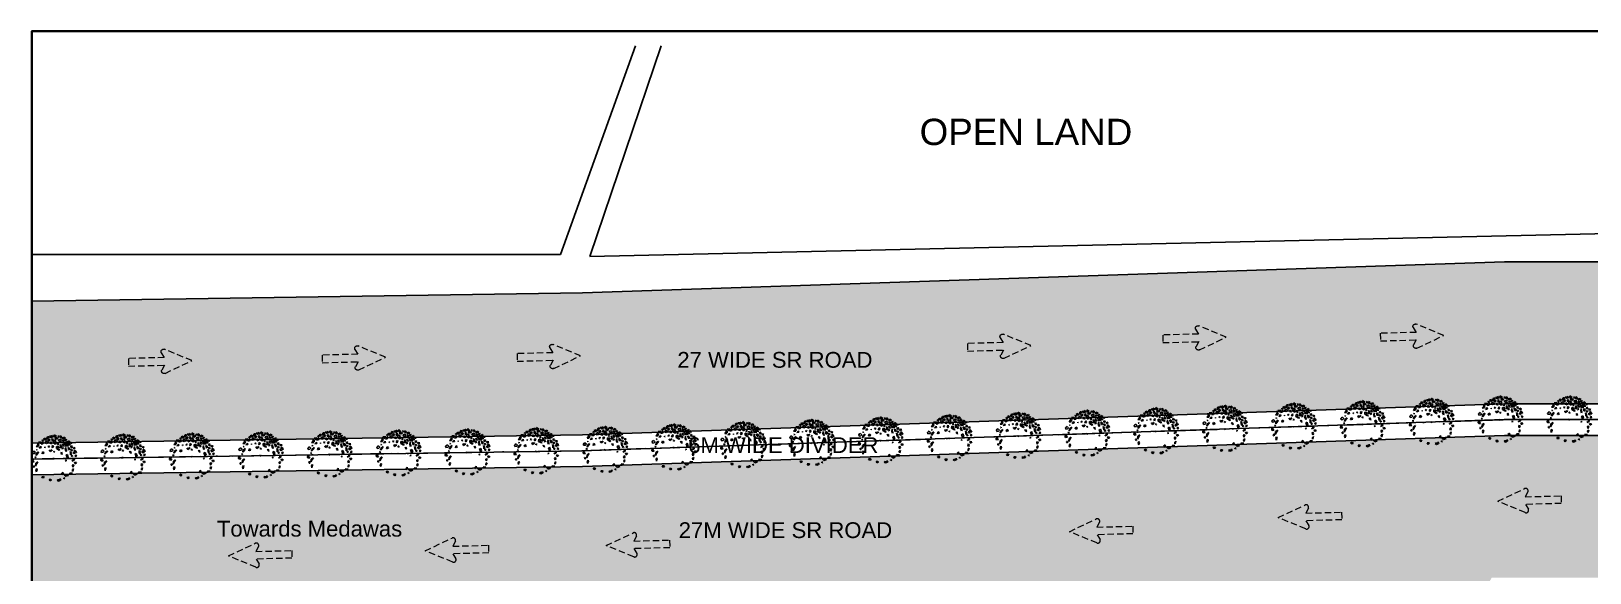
# Model space of a CAD drawing. Header units: inches. Extents: x 625 to 2719, y 1 to 1360.
# Drawn here: x 1264.1 to 1559.9, y 328.8 to 431.8 of the extents above; entities that cross this region are included whole.
import ezdxf

# ---------------------------------------------------------------- set-up
doc = ezdxf.new("R2010")
doc.units = ezdxf.units.IN
doc.header["$MEASUREMENT"] = 0
doc.linetypes.add('ACAD_ISO10W100', pattern=[18, 12, -3, 0, -3])
doc.linetypes.add('HIDDEN2', pattern=[0.1875, 0.125, -0.0625])
doc.layers.add('CAY', color=94, linetype='Continuous')
doc.layers.add('DIENHOA', color=3, linetype='Continuous')
doc.layers.add('Transito', color=50, linetype='HIDDEN2', lineweight=15)
doc.styles.get("Standard").update_dxf_attribs({"font": 'arial.ttf'})

# ---------------------------------------------------------------- blocks, each defined once
blk = doc.blocks.new('flecha')
blk.add_hatch(color=0).paths.add_polyline_path([(-0.237, -0.536, 0.664581), (-0.172, -0.6), (-0.075, -0.544), (-0.075, -1.25), (0.075, -1.25), (0.075, -0.544), (0.172, -0.6, 0.664581), (0.237, -0.536), (0, 0)])
at = {"color": 0}
blk.add_lwpolyline([(-0.075, -0.544), (-0.172, -0.6, -0.664581), (-0.237, -0.536), (0, 0), (0.237, -0.536, -0.664581), (0.172, -0.6), (0.075, -0.544), (0.075, -1.25), (-0.075, -1.25)], format="xyb", close=True, dxfattribs=at)
blk = doc.blocks.new('Cay01-mb')
at = {"layer": 'DIENHOA'}
for p, q in [((-789, 1112), (-964, 1099)), ((-964, 1099), (-910, 1006)), ((-910, 1006), (-846, 1025)), ((-846, 1025), (-789, 1112)), ((-739, 1025), (-804, 959)), ((-706, 1088), (-739, 1025)), ((-705, 1242), (-724, 1177)), ((-724, 1177), (-663, 1176)), ((-640, 1093), (-706, 1088)), ((-649, 1221), (-705, 1242)), ((-693, 979), (-640, 1093)), ((-663, 1176), (-649, 1221)), ((-645, 1301), (-522, 1333)), ((-578, 1246), (-645, 1301)), ((-567, 1211), (-578, 1246)), ((-522, 1226), (-567, 1211)), ((-430, 1181), (-547, 1048)), ((-547, 1048), (-468, 1005)), ((-522, 1333), (-522, 1226)), ((-468, 1005), (-347, 1050)), ((-449, 1284), (-386, 1423)), ((-369, 1287), (-449, 1284)), ((-427, 1107), (-430, 1181)), ((-375, 1114), (-427, 1107)), ((-386, 1423), (-298, 1419)), ((-366, 1367), (-386, 1316)), ((-386, 1316), (-369, 1287)), ((-347, 1050), (-375, 1114)), ((-322, 1335), (-366, 1367)), ((-319, 1261), (-334, 1169)), ((-334, 1169), (-274, 1168)), ((-298, 1419), (-322, 1335)), ((-231, 1257), (-319, 1261)), ((-274, 1168), (-231, 1257)), ((-140, 1458), (-258, 1458)), ((-258, 1458), (-165, 1361)), ((-182, 1091), (-232, 1004)), ((-232, 1004), (-140, 972)), ((-97, 1004), (-182, 1091)), ((-165, 1361), (-123, 1415)), ((-64, 1501), (-140, 1458)), ((-140, 972), (-97, 1004)), ((-123, 1415), (-55, 1382)), ((-64, 1307), (-114, 1242)), ((-114, 1242), (-81, 1155)), ((-81, 1155), (-47, 1199)), ((-55, 1382), (-64, 1501)), ((-47, 1199), (-64, 1307)), ((63, 1209), (-30, 1123)), ((-30, 1123), (-13, 1037)), ((-13, 1037), (88, 950)), ((57, 1540), (29, 1436)), ((29, 1436), (88, 1404)), ((189, 1426), (57, 1540)), ((139, 1145), (63, 1209)), ((164, 1328), (71, 1328)), ((71, 1328), (164, 1263)), ((71, 1047), (139, 1145)), ((172, 993), (71, 1047)), ((88, 1404), (189, 1426)), ((88, 950), (172, 993)), ((231, 1350), (164, 1328)), ((164, 1263), (282, 1307)), ((282, 1307), (231, 1350)), ((282, 1004), (248, 928)), ((341, 1458), (282, 1426)), ((282, 1426), (324, 1382)), ((282, 928), (282, 1004)), ((493, 1220), (316, 1209)), ((316, 1209), (341, 1123)), ((324, 1382), (366, 1404)), ((366, 1404), (341, 1458)), ((341, 1123), (459, 1069)), ((417, 1339), (434, 1371)), ((459, 1317), (417, 1339)), ((425, 1458), (535, 1393)), ((434, 1371), (425, 1458)), ((442, 1166), (493, 1220)), ((484, 1134), (442, 1166)), ((535, 1393), (459, 1317)), ((459, 1069), (484, 1134)), ((552, 1307), (695, 1361)), ((611, 1253), (552, 1307)), ((627, 1199), (552, 1145)), ((552, 1145), (594, 1101)), ((594, 1101), (686, 1134)), ((619, 1285), (611, 1253)), ((670, 1307), (619, 1285)), ((686, 1134), (627, 1199)), ((653, 972), (821, 1015)), ((678, 1253), (670, 1307)), ((754, 1296), (678, 1253)), ((695, 1361), (754, 1296)), ((762, 1188), (728, 1112)), ((728, 1112), (821, 1166)), ((804, 1231), (762, 1188)), ((821, 1166), (804, 1231)), ((821, 1015), (872, 1112)), ((872, 1112), (846, 907)), ((939, 1134), (914, 1091)), ((914, 1091), (948, 1058)), ((1032, 1069), (939, 1134)), ((948, 1058), (1032, 1069)), ((1040, 1037), (1032, 1004)), ((1032, 1004), (1091, 961)), ((1158, 972), (1040, 1037)), ((-1395, 21), (-1421, -120)), ((-1328, -12), (-1395, 21)), ((-1379, 453), (-1328, 507)), ((-1362, 377), (-1379, 453)), ((-1244, 388), (-1362, 377)), ((-1328, 507), (-1269, 539)), ((-1269, 539), (-1185, 453)), ((-1185, 453), (-1244, 388)), ((-1134, 140), (-1227, 151)), ((-1227, 151), (-1185, 107)), ((-1185, 107), (-1134, 140)), ((-1008, 410), (-1143, 259)), ((-1143, 259), (-1126, 377)), ((-1045, 902), (-1128, 819)), ((-1128, 819), (-994, 815)), ((-1126, 377), (-974, 485)), ((-1075, 637), (-1117, 604)), ((-1117, 604), (-1084, 594)), ((-1084, 594), (-1075, 637)), ((-1022, 986), (-1045, 902)), ((-932, 908), (-1022, 986)), ((-974, 485), (-1008, 410)), ((-1002, 883), (-932, 908)), ((-994, 815), (-1002, 883)), ((-822, 831), (-932, 723)), ((-932, 723), (-805, 745)), ((-805, 745), (-822, 831)), ((-804, 959), (-693, 979)), ((-763, 345), (-721, 464)), ((-704, 377), (-763, 345)), ((-721, 464), (-637, 421)), ((-662, 345), (-704, 377)), ((-637, 421), (-662, 345)), ((-544, 756), (-569, 788)), ((-569, 788), (-569, 734)), ((-569, 734), (-544, 756)), ((-308, 842), (-367, 788)), ((-367, 788), (-342, 766)), ((-342, 766), (-283, 788)), ((-283, 788), (-308, 842)), ((-283, 572), (-199, 539)), ((-283, 529), (-283, 572)), ((-199, 475), (-283, 529)), ((-199, 539), (-106, 594)), ((-140, 539), (-199, 475)), ((-106, 594), (-140, 539)), ((-47, 853), (-123, 788)), ((-123, 788), (-81, 702)), ((-81, 702), (-22, 777)), ((-13, 42), (-55, 21)), ((-55, 21), (-30, -1)), ((-22, 777), (-47, 853)), ((-30, -1), (4, 10)), ((-13, 485), (21, 496)), ((-13, 431), (-13, 485)), ((46, 453), (-13, 431)), ((4, 10), (-13, 42)), ((21, 496), (46, 453)), ((172, 788), (164, 658)), ((164, 658), (341, 550)), ((316, 756), (172, 788)), ((240, 648), (316, 756)), ((383, 572), (240, 648)), ((248, 928), (273, 864)), ((273, 864), (282, 928)), ((341, 550), (383, 572)), ((434, 766), (366, 723)), ((366, 723), (459, 691)), ((493, 810), (408, 907)), ((408, 907), (434, 766)), ((476, 410), (434, 345)), ((434, 345), (493, 291)), ((459, 691), (493, 810)), ((501, 356), (476, 410)), ((493, 291), (543, 313)), ((543, 313), (501, 356)), ((552, 723), (518, 648)), ((518, 648), (568, 626)), ((552, 950), (644, 831)), ((611, 777), (552, 950)), ((611, 669), (552, 723)), ((568, 626), (611, 669)), ((644, 831), (611, 777)), ((745, 896), (653, 972)), ((754, 874), (728, 799)), ((728, 799), (931, 810)), ((762, 712), (728, 594)), ((728, 594), (779, 453)), ((846, 907), (745, 896)), ((846, 885), (754, 874)), ((855, 259), (754, 194)), ((754, 194), (813, 129)), ((762, 572), (762, 712)), ((821, 529), (762, 572)), ((779, 453), (821, 529)), ((813, 129), (821, 10)), ((821, 10), (905, 96)), ((931, 810), (846, 885)), ((905, 96), (855, 259)), ((1040, 615), (905, 712)), ((905, 712), (922, 572)), ((956, 983), (914, 918)), ((914, 918), (973, 874)), ((922, 572), (998, 561)), ((973, 907), (956, 983)), ((1057, 874), (973, 907)), ((973, 874), (1057, 874)), ((998, 561), (1040, 615)), ((1049, 313), (1032, 442)), ((1032, 442), (1116, 313)), ((1057, 226), (1049, 313)), ((1116, 313), (1057, 226)), ((1082, 766), (1116, 799)), ((1091, 723), (1082, 766)), ((1133, 572), (1082, 550)), ((1082, 550), (1091, 507)), ((1091, 961), (1158, 972)), ((1141, 680), (1091, 723)), ((1091, 507), (1158, 496)), ((1108, 140), (1116, 205)), ((1175, 129), (1108, 140)), ((1116, 799), (1184, 756)), ((1116, 205), (1184, 172)), ((1184, 539), (1133, 572)), ((1184, 756), (1141, 680)), ((1158, 496), (1184, 539)), ((1184, 172), (1175, 129)), ((1209, -87), (1259, 21)), ((1268, 691), (1234, 648)), ((1234, 648), (1285, 604)), ((1243, 421), (1234, 334)), ((1234, 334), (1293, 291)), ((1327, 345), (1243, 421)), ((1259, 21), (1268, -109)), ((1369, 658), (1268, 691)), ((1285, 604), (1369, 658)), ((1293, 291), (1327, 345)), ((1386, 464), (1302, 529)), ((1302, 529), (1327, 431)), ((1327, 431), (1428, 345)), ((1386, 215), (1327, 161)), ((1327, 161), (1377, 96)), ((1377, 96), (1420, 129)), ((1428, 345), (1386, 464)), ((1420, 129), (1386, 215)), ((-1421, -120), (-1395, -152)), ((-1395, -152), (-1277, -152)), ((-1362, -98), (-1328, -12)), ((-1294, -120), (-1362, -98)), ((-1328, -487), (-1336, -411)), ((-1336, -411), (-1286, -422)), ((-1277, -498), (-1328, -487)), ((-1277, -152), (-1294, -120)), ((-1286, -422), (-1277, -498)), ((-1202, -422), (-1176, -238)), ((-1117, -271), (-1202, -422)), ((-1185, -671), (-1126, -584)), ((-1151, -790), (-1185, -671)), ((-1176, -238), (-1041, -163)), ((-1126, -703), (-1151, -790)), ((-1126, -584), (-1100, -660)), ((-1100, -660), (-1126, -703)), ((-1041, -163), (-1117, -271)), ((526, -865), (434, -952)), ((434, -952), (467, -1006)), ((467, -1006), (543, -962)), ((543, -962), (526, -865)), ((771, -87), (728, -130)), ((728, -130), (762, -163)), ((762, -163), (771, -87)), ((1150, -941), (973, -919)), ((973, -919), (990, -984)), ((990, -984), (1150, -941)), ((1116, -174), (1209, -87)), ((1268, -109), (1116, -174)), ((1200, -390), (1150, -444)), ((1150, -444), (1175, -552)), ((1226, -671), (1150, -714)), ((1150, -714), (1158, -822)), ((1158, -822), (1200, -757)), ((1175, -552), (1234, -487)), ((1234, -487), (1200, -390)), ((1200, -757), (1226, -671)), ((1352, -271), (1285, -238)), ((1285, -238), (1302, -325)), ((1302, -325), (1369, -325)), ((1411, -260), (1352, -271)), ((1369, -325), (1411, -260)), ((-713, -1092), (-822, -1114)), ((-822, -1114), (-763, -1189)), ((-763, -1189), (-671, -1168)), ((-671, -1168), (-713, -1092)), ((-283, -1395), (-350, -1297)), ((-350, -1297), (-258, -1297)), ((-199, -1319), (-283, -1395)), ((-258, -1297), (-199, -1319)), ((164, -1362), (214, -1330)), ((248, -1416), (164, -1362)), ((214, -1330), (231, -1341)), ((231, -1341), (316, -1341)), ((366, -1362), (248, -1416)), ((316, -1341), (316, -1297)), ((316, -1297), (400, -1308)), ((400, -1308), (366, -1362)), ((577, -1211), (577, -1276)), ((644, -1254), (577, -1211)), ((577, -1276), (644, -1254)), ((627, -995), (611, -1027)), ((611, -1027), (712, -1124)), ((712, -1049), (627, -995)), ((821, -1016), (712, -1049)), ((712, -1124), (880, -1070)), ((880, -1070), (821, -1016))]:
    blk.add_line(p, q, dxfattribs=at)
blk = doc.blocks.new('*U54')
at = {"layer": 'CAY', "xscale": 0.002978545028268138, "yscale": 0.002978545028268138, "zscale": 0.002978545028268138, "rotation": 0.6705103476138701}
blk.add_blockref('Cay01-mb', (4.28, -0.05), dxfattribs=at)
blk = doc.blocks.new('*U55')
at = {"color": 0, "linetype": 'ByBlock', "lineweight": -2, "transparency": 16777216}
for p, rotation in [((1486.36, 356.01), 1.937199125862201), ((1499.42, 356.45), 1.937199125862201), ((1512.49, 356.89), 1.937199125862201), ((1525.56, 357.33), 1.937199125862201), ((1538.63, 357.77), 1.937199125862201), ((1551.7, 357.94), 0.0005547183611387174), ((1407.95, 353.35), 1.937199125862201), ((1421.02, 353.8), 1.937199125862201), ((1434.08, 354.24), 1.937199125862201), ((1447.15, 354.68), 1.937199125862201), ((1460.22, 355.12), 1.937199125862201), ((1473.29, 355.56), 1.937199125862201), ((1264.16, 350.46), 0.8572384868949045), ((1277.23, 350.66), 0.8572384868949045), ((1290.3, 350.85), 0.8572384868949045), ((1303.38, 351.05), 0.8572384868949045), ((1316.45, 351.24), 0.8572384868949045), ((1329.52, 351.44), 0.8572384868949045), ((1342.6, 351.63), 0.8572384868949045), ((1355.67, 351.83), 0.8572384868949045), ((1368.75, 352.03), 1.937199125862201), ((1381.81, 352.47), 1.937199125862201), ((1394.88, 352.91), 1.937199125862201)]:
    blk.add_blockref('*U54', p, dxfattribs=dict(at, rotation=rotation))

msp = doc.modelspace()

# ---------------------------------------------------------------- hatches: boundary and pattern name
at = {"true_color": 0x939598, "transparency": 33554549}
h = msp.add_hatch(color=252, dxfattribs=at)
h.dxf.hatch_style = 1
h.paths.add_polyline_path([(1543.68154, 360.94293), (1720.67359, 360.94293), (1720.67359, 387.94293), (1543.68154, 387.94293), (1368.68494, 382.02395), (1264.21842, 380.46031), (1264.21842, 353.46031), (1368.68494, 355.02395)])
h.paths.add_polyline_path([(1636.94696, 373.31524), (1678.2737, 373.31524), (1678.2737, 379.49736), (1636.94696, 379.49736)], flags=24)
h.paths.add_polyline_path([(1385.82684, 366.11028), (1424.35413, 366.11028), (1424.35413, 372.29241), (1385.82684, 372.29241)], flags=24)
h = msp.add_hatch(color=252, dxfattribs=at)
h.dxf.hatch_style = 1
h.paths.add_polyline_path([(1368.68494, 349.02395), (1264.21842, 347.46031), (1264.21842, 320.46031), (1368.68494, 322.02395), (1368.40441, 320.18532), (1539.62685, 324.95052), (1541.25115, 327.94293), (1720.67359, 327.94293), (1720.67359, 354.94293), (1543.68154, 354.94293)])
h.paths.add_polyline_path([(1579.32017, 339.8314), (1595.96955, 339.8314), (1595.96955, 346.01353), (1579.32017, 346.01353)], flags=24)
h.paths.add_polyline_path([(1298.47494, 334.08157), (1335.14616, 334.08157), (1335.14616, 340.2637), (1298.47494, 340.2637)], flags=24)
h.paths.add_polyline_path([(1386.08868, 333.75165), (1428.10709, 333.75165), (1428.10709, 339.93378), (1386.08868, 339.93378)], flags=24)

# ---------------------------------------------------------------- linework, layer by layer
for p, q in [((1378.76633, 428.94611), (1364.54262, 389.32968)), ((1383.63122, 428.94611), (1370.08318, 388.93796)), ((1370.08318, 388.93796), (1720.67359, 396.81774)), ((1364.54262, 389.32968), (1264.21842, 389.32968)), ((1368.68494, 382.02395), (1543.68154, 387.94293)), ((1543.68154, 387.94293), (1720.67359, 387.94293)), ((1368.68494, 382.02395), (1264.21842, 380.46031)), ((1368.68494, 355.02395), (1543.68154, 360.94293)), ((1543.68154, 360.94293), (1720.67359, 360.94293)), ((1368.68494, 355.02395), (1264.21842, 353.46031)), ((1368.68494, 349.02395), (1543.68154, 354.94293)), ((1543.68154, 354.94293), (1720.67359, 354.94293)), ((1368.68494, 349.02395), (1264.21842, 347.46031))]:
    msp.add_line(p, q)
at = {"linetype": 'ACAD_ISO10W100'}
for p, q in [((1368.58353, 352.02224), (1543.58012, 357.94122)), ((1543.68154, 357.94293), (1720.67359, 357.94293)), ((1368.64004, 352.02362), (1264.21842, 350.46065))]:
    msp.add_line(p, q, dxfattribs=at)
at = {"lineweight": 35}
msp.add_lwpolyline([(1264.21842, 133.92971), (1720.67359, 133.92971), (1720.67359, 431.7596), (1264.21842, 431.7596)], close=True, dxfattribs=at)
msp.add_lwpolyline([(1264.15581, 350.45971), (1368.58353, 352.02224), (1543.58012, 357.94122), (1720.67359, 357.94293)])

# ---------------------------------------------------------------- block references
msp.add_blockref('*U55', (0, 0))
at = {"layer": 'Transito', "yscale": 9.630864016144187, "zscale": 9.630864016144187}
for p, xscale, rotation in [((1490.8769, 373.6224), -9.630864016144187, 271.5277488345087), ((1532.15429, 373.94445), -9.630864016144187, 271.5277488345087), ((1453.79222, 372.01172), -9.630864016144187, 271.5277488345087), ((1294.597, 369.15786), -9.630864016144187, 271.5277488345087), ((1331.33746, 369.79609), -9.630864016144187, 271.5277488345087), ((1368.33499, 370.079), -9.630864016144187, 271.5277488345087), ((1542.38874, 342.42393), 9.630864016144187, 91.52774883450871), ((1500.72683, 339.31847), 9.630864016144187, 91.52774883450871), ((1461.10136, 336.65532), 9.630864016144187, 91.52774883450871), ((1301.51671, 332.03487), 9.630864016144187, 91.52774883450871), ((1338.85247, 333.02493), 9.630864016144187, 91.52774883450871), ((1373.21444, 334.015), 9.630864016144187, 91.52774883450871)]:
    msp.add_blockref('flecha', p, dxfattribs=dict(at, xscale=xscale, rotation=rotation))

# ---------------------------------------------------------------- texts
at = {"attachment_point": 1}
for s, width, insert, char_height in [('{\\C1;OPEN LAND}', 63.2705785, (1432.67946, 415.1167), 5), ('{\\C1;27 WIDE SR ROAD}', 63.2705785, (1386.69962, 370.80162), 3), ('{\\C1;6M WIDE DIVIDER}', 63.2705785, (1388.7697, 354.60084), 3), ('Towards Medawas', 46.6316041, (1299.32317, 338.7197), 3), ('{\\C1;27M WIDE SR ROAD}', 63.2705785, (1386.96146, 338.44299), 3)]:
    msp.add_mtext_dynamic_manual_height_columns(s, width=width, gutter_width=1, heights=[0], dxfattribs=dict(at, insert=insert, char_height=char_height))

doc.saveas('drawing.dxf')
